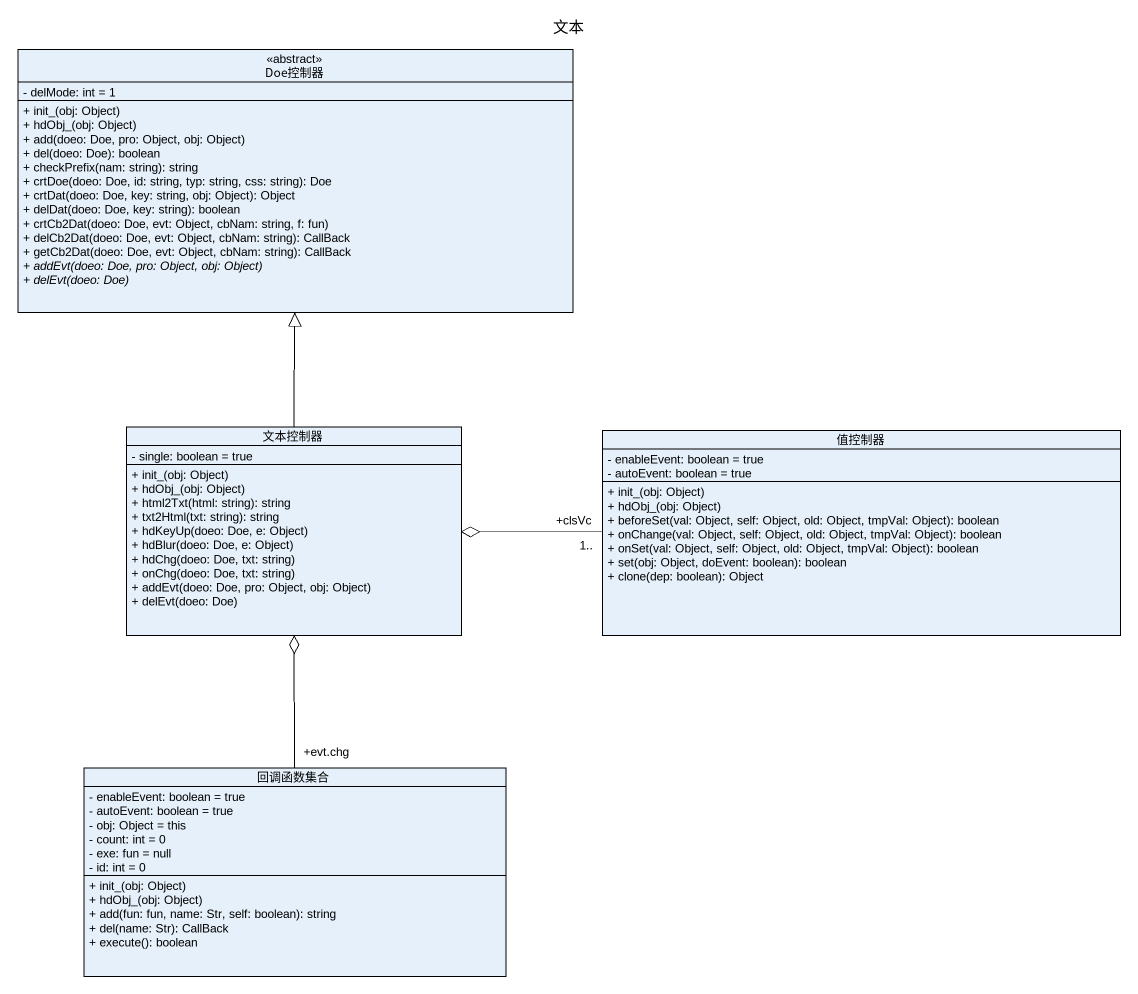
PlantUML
@startuml
title 文本
hide circle
hide empty members
skinparam classAttributeIconSize 0
class Doe控制器 <<abstract>> {
  - delMode: int = 1
  + init_(obj: Object)
  + hdObj_(obj: Object)
  + add(doeo: Doe, pro: Object, obj: Object)
  + del(doeo: Doe): boolean
  + checkPrefix(nam: string): string
  + crtDoe(doeo: Doe, id: string, typ: string, css: string): Doe
  + crtDat(doeo: Doe, key: string, obj: Object): Object
  + delDat(doeo: Doe, key: string): boolean
  + crtCb2Dat(doeo: Doe, evt: Object, cbNam: string, f: fun)
  + delCb2Dat(doeo: Doe, evt: Object, cbNam: string): CallBack
  + getCb2Dat(doeo: Doe, evt: Object, cbNam: string): CallBack
  {abstract} + addEvt(doeo: Doe, pro: Object, obj: Object)
  {abstract} + delEvt(doeo: Doe)
}
class 文本控制器 {
  - single: boolean = true
  + init_(obj: Object)
  + hdObj_(obj: Object)
  + html2Txt(html: string): string
  + txt2Html(txt: string): string
  + hdKeyUp(doeo: Doe, e: Object)
  + hdBlur(doeo: Doe, e: Object)
  + hdChg(doeo: Doe, txt: string)
  + onChg(doeo: Doe, txt: string)
  + addEvt(doeo: Doe, pro: Object, obj: Object)
  + delEvt(doeo: Doe)
}
class 值控制器 {
  - enableEvent: boolean = true
  - autoEvent: boolean = true
  + init_(obj: Object)
  + hdObj_(obj: Object)
  + beforeSet(val: Object, self: Object, old: Object, tmpVal: Object): boolean
  + onChange(val: Object, self: Object, old: Object, tmpVal: Object): boolean
  + onSet(val: Object, self: Object, old: Object, tmpVal: Object): boolean
  + set(obj: Object, doEvent: boolean): boolean
  + clone(dep: boolean): Object
}
class 回调函数集合 {
  - enableEvent: boolean = true
  - autoEvent: boolean = true
  - obj: Object = this
  - count: int = 0
  - exe: fun = null
  - id: int = 0
  + init_(obj: Object)
  + hdObj_(obj: Object)
  + add(fun: fun, name: Str, self: boolean): string
  + del(name: Str): CallBack
  + execute(): boolean
}
文本控制器 -up-|> Doe控制器
值控制器 "+clsVc\n1.." -left-o 文本控制器
回调函数集合 "+evt.chg" -up-o 文本控制器
@enduml
